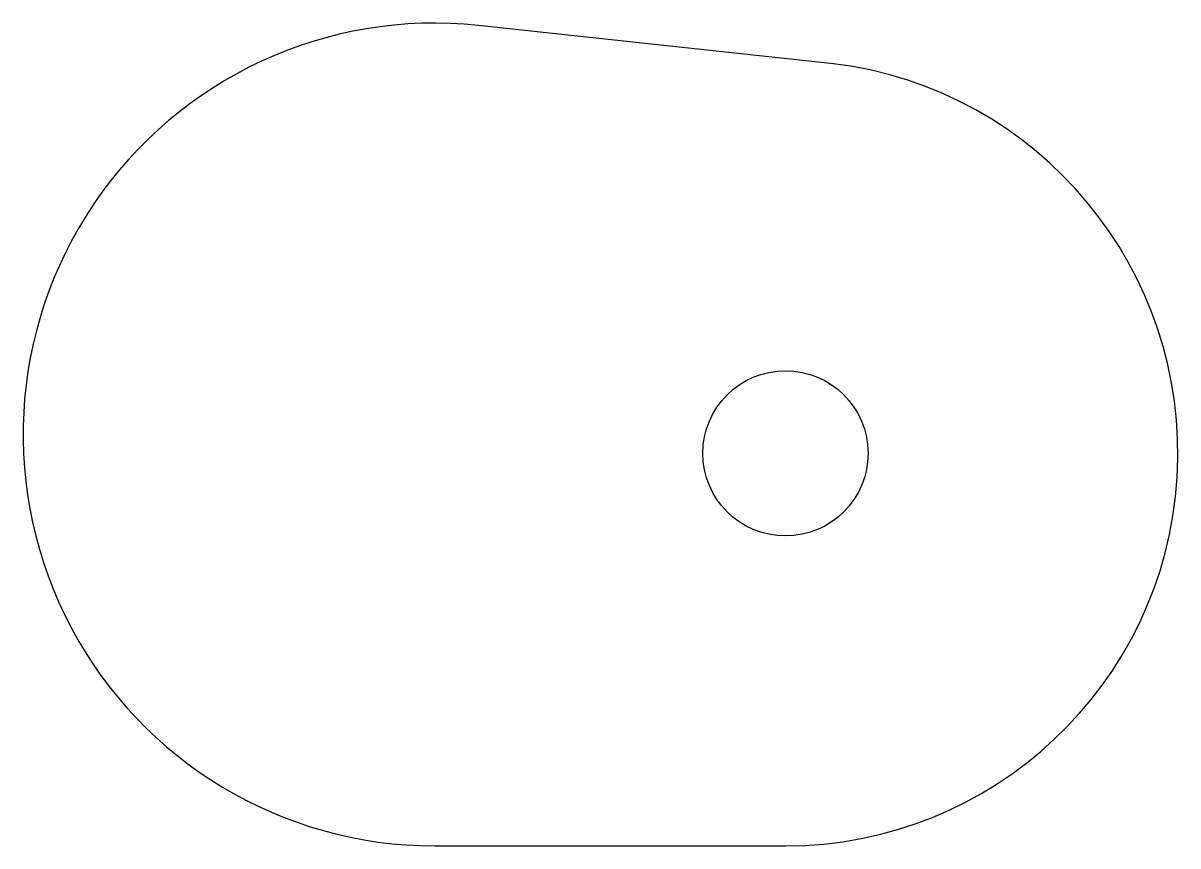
# Model space of a CAD drawing. Header units: millimetres. Extents: x -36.9 to 19, y -19 to 20.8.
import ezdxf

# ---------------------------------------------------------------- set-up
doc = ezdxf.new("R2010")
doc.units = ezdxf.units.MM

msp = doc.modelspace()

# ---------------------------------------------------------------- linework, layer by layer
at = {"color": 7, "linetype": 'Continuous', "lineweight": 25}
for p, q in [((2.328, 18.857), (-14.868, 20.709)), ((-17, -19), (0, -19))]:
    msp.add_line(p, q, dxfattribs=at)
msp.add_circle((0, 0), 4, dxfattribs=at)
for centre, radius, start, end in [((-17, 0.911), 19.911, 83.8541, 270), ((0, 0), 19, 270, 82.9613)]:
    msp.add_arc(centre, radius, start, end, dxfattribs=at)

doc.saveas('drawing.dxf')
